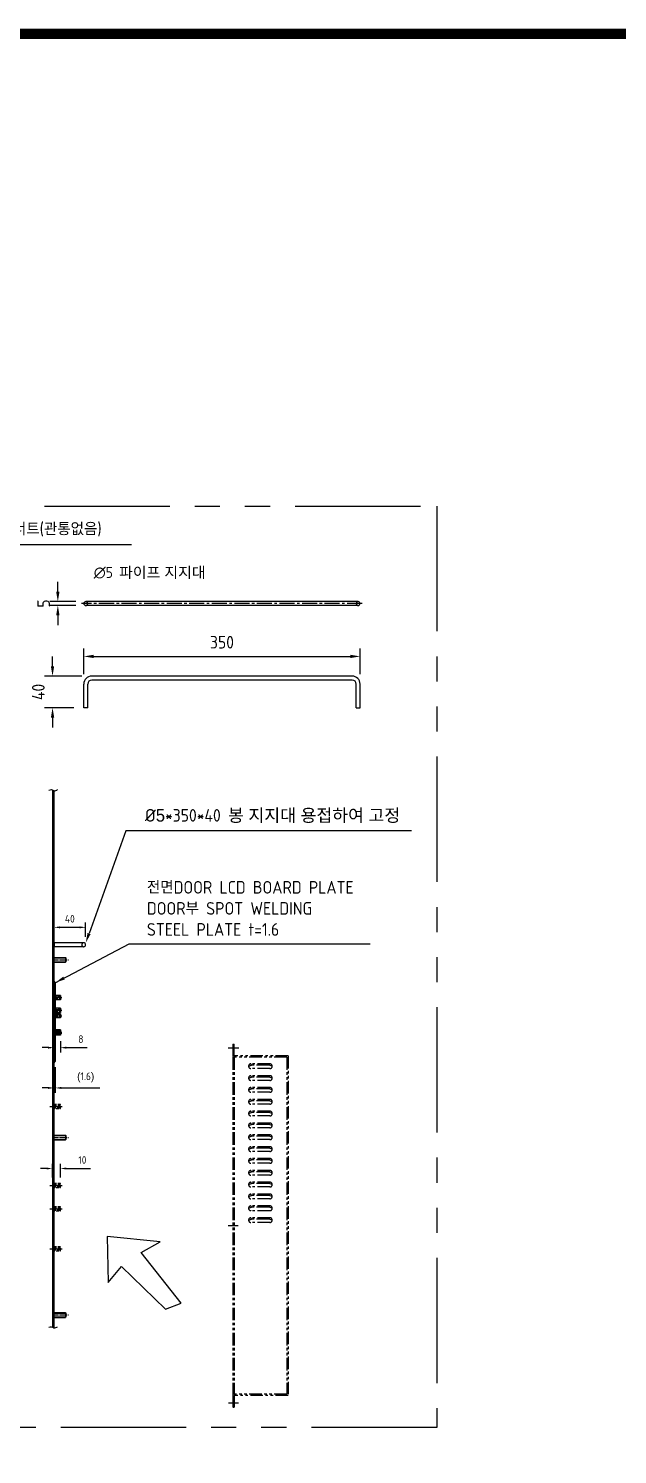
# Model space of a CAD drawing. Header units: millimetres. Extents: x 24815 to 36799, y -9299 to 5469.
# Drawn here: x 29772 to 30518, y 3574 to 5381 of the extents above; entities that cross this region are included whole.
import ezdxf
from ezdxf.enums import TextEntityAlignment as Align

# ---------------------------------------------------------------- set-up
doc = ezdxf.new("R2010")
doc.units = ezdxf.units.MM
for name, pattern in [('CENTER', [50.8, 31.75, -6.35, 6.35, -6.35]), ('CENTER1', [10, 7, -1, 1, -1]), ('CENTER2', [28.575, 19.05, -3.175, 3.175, -3.175]), ('HIDDEN', [9.525, 6.35, -3.175]), ('HIDDEN2', [4.7625, 3.175, -1.5875]), ('PHANTOM2', [31.75, 15.875, -3.175, 3.175, -3.175, 3.175, -3.175])]:
    doc.linetypes.add(name, pattern=pattern)
for name, color, linetype in [('3', 3, 'Continuous'), ('CENTER', 1, 'CENTER'), ('FORMAT-1', 7, 'Continuous'), ('H', 2, 'HIDDEN'), ('HIDDEN', 2, 'HIDDEN'), ('THIN', 3, 'Continuous')]:
    doc.layers.add(name, color=color, linetype=linetype)
doc.styles.add('HAN', font='')
doc.styles.get("Standard").update_dxf_attribs({"font": 'ISOCP.SHX', "bigfont": 'WHGTXT.SHX'})
doc.styles.get('HAN').set_extended_font_data('GulimChe')
doc.dimstyles.new('PS-3', dxfattribs={"dimscale": 3, "dimtxt": 3.2, "dimasz": 2.5, "dimexe": 2, "dimexo": 2.5, "dimgap": 2, "dimtad": 1, "dimtoh": 1, "dimrnd": 0.05, "dimzin": 12, "dimdsep": 46, "dimtxsty": 'Standard', "dimcen": 0, "dimclrt": 2, "dimazin": 3, "dimtfac": 1, "dimtofl": 0, "dimtmove": 0, "dimatfit": 3, "dimfxl": 0, "dimtolj": 1, "dimtzin": 0, "dimarcsym": 0})
doc.dimstyles.new('PS-5', dxfattribs={"dimscale": 5, "dimtxt": 3.2, "dimasz": 2.5, "dimexe": 2, "dimexo": 2.5, "dimgap": 2, "dimtad": 1, "dimtoh": 1, "dimrnd": 0.05, "dimzin": 12, "dimdsep": 46, "dimtxsty": 'Standard', "dimcen": 0, "dimclrt": 2, "dimazin": 3, "dimtfac": 1, "dimtofl": 0, "dimtmove": 0, "dimatfit": 3, "dimfxl": 0, "dimtolj": 1, "dimtzin": 0, "dimarcsym": 0})

# ---------------------------------------------------------------- blocks, each defined once
blk = doc.blocks.new('format-3')
at = {"layer": 'FORMAT-1', "const_width": 0.7}
blk.add_lwpolyline([(13, 5), (13, 286.3), (414.5, 286.3), (414.5, 5)], close=True, dxfattribs=at)
at = {"style": 'HAN'}
for tag, height, p in [('MODEL-NAME', 3, (386.095, 31.525)), ('SCALE', 2.7, (320.808, 26.294)), ('PART-NAME', 3, (386.095, 26.294)), ('PART-NO', 3, (386.095, 21.014)), ('DRA-BY', 3, (260.72, 19.442)), ('CH-BY', 3, (277.209, 19.442)), ('APP-BY', 3, (293.697, 19.442)), ('관련업체', 3, (333.523, 9.263)), ('DRA-DATE', 2.5, (260.72, 7.475)), ('CH-DATE', 2.5, (277.209, 7.475)), ('APP-DATE', 2.5, (293.697, 7.475))]:
    blk.add_attdef(tag, text='', height=height, dxfattribs=at).set_placement(p, align=Align.MIDDLE_CENTER)
blk = doc.blocks.new('A$C0C3B50F3')
for p, q in [((-3, 14.4), (-2.5, 15)), ((-3, 14.4), (3, 14.4)), ((-3, 0), (-3, 14.4)), ((3, 0), (-3, 0)), ((-2.5, 15), (2.5, 15)), ((2.5, 15), (3, 14.4)), ((3, 0), (3, 14.4))]:
    blk.add_line(p, q)
at = {"color": 3}
for p, q in [((-2.5, 0), (-2.5, 15)), ((2.5, 0), (2.5, 15))]:
    blk.add_line(p, q, dxfattribs=at)
at = {"color": 1, "linetype": 'CENTER1'}
blk.add_line((0, -2.3), (0, 18.1), dxfattribs=at)
blk = doc.blocks.new('*D222')
at = {"color": 0, "lineweight": -2}
for p, q in [((29806.2, 4064.9), (29806.2, 4032.5)), ((29804.6, 4064.4), (29804.6, 4032.5)), ((29797.1, 4038.5), (29789.6, 4038.5)), ((29813.7, 4038.5), (29862.7, 4038.5))]:
    blk.add_line(p, q, dxfattribs=at)
at = {"color": 0}
for points in [[(29797.1, 4039.8), (29797.1, 4037.3), (29804.6, 4038.5)], [(29813.7, 4039.8), (29813.7, 4037.3), (29806.2, 4038.5)]]:
    blk.add_solid(points, dxfattribs=at)
at = {"layer": 'Defpoints', "color": 0}
for p in [(29804.6, 4071.9), (29806.2, 4072.4), (29804.6, 4038.5)]:
    blk.add_point(p, dxfattribs=at)
at = {"color": 2, "insert": (29844.7, 4051.9), "char_height": 9.6, "attachment_point": 5}
blk.add_mtext('\\A1;{\\f??|b0|i0|c0|p49;(}1.6{\\f??|b0|i0|c0|p49;)}', dxfattribs=at)
blk = doc.blocks.new('*D223')
at = {"color": 0, "lineweight": -2}
for p, q in [((29802.6, 3924.9), (29802.6, 3942.5)), ((29812.6, 3924.9), (29812.6, 3942.5)), ((29795.1, 3936.5), (29787.6, 3936.5)), ((29820.1, 3936.5), (29850.8, 3936.5))]:
    blk.add_line(p, q, dxfattribs=at)
at = {"color": 0}
for points in [[(29795.1, 3937.7), (29795.1, 3935.2), (29802.6, 3936.5)], [(29820.1, 3937.7), (29820.1, 3935.2), (29812.6, 3936.5)]]:
    blk.add_solid(points, dxfattribs=at)
at = {"layer": 'Defpoints', "color": 0}
for p in [(29802.6, 3936.5), (29802.6, 3917.4), (29812.6, 3917.4)]:
    blk.add_point(p, dxfattribs=at)
at = {"color": 2, "insert": (29840.5, 3947.3), "char_height": 9.6, "attachment_point": 5}
blk.add_mtext('\\A1;10', dxfattribs=at)
blk = doc.blocks.new('ERFAQ')
at = {"color": 6, "linetype": 'PHANTOM2'}
for p, q in [((6186.4, -8036.2), (6186.4, -8052.7)), ((6186.4, -8036.2), (6188, -8036.2)), ((6188, -8051.1), (6188, -8036.2)), ((6186.4, -8052.7), (6186.4, -8479.7)), ((6254.8, -8052.7), (6186.4, -8052.7)), ((6256.4, -8051.1), (6188, -8051.1)), ((6188, -8052.7), (6188, -8479.7)), ((6256.4, -8051.1), (6256.4, -8481.3)), ((6206.4, -8064.2), (6210.3, -8062.9)), ((6233.4, -8061.2), (6209.4, -8061.2)), ((6210.3, -8062.9), (6209.4, -8061.2)), ((6233.4, -8067.2), (6209.4, -8067.2)), ((6232.5, -8062.9), (6210.3, -8062.9)), ((6232.5, -8062.9), (6233.4, -8061.2)), ((6236.4, -8064.2), (6232.5, -8062.9)), ((6206.4, -8079.2), (6210.3, -8077.9)), ((6233.4, -8076.2), (6209.4, -8076.2)), ((6210.3, -8077.9), (6209.4, -8076.2)), ((6233.4, -8082.2), (6209.4, -8082.2)), ((6233.4, -8091.2), (6209.4, -8091.2)), ((6210.3, -8092.9), (6209.4, -8091.2)), ((6232.5, -8077.9), (6210.3, -8077.9)), ((6232.5, -8077.9), (6233.4, -8076.2)), ((6236.4, -8079.2), (6232.5, -8077.9)), ((6232.5, -8092.9), (6233.4, -8091.2)), ((6206.4, -8094.2), (6210.3, -8092.9)), ((6206.4, -8109.2), (6210.3, -8107.9)), ((6233.4, -8097.2), (6209.4, -8097.2)), ((6233.4, -8106.2), (6209.4, -8106.2)), ((6210.3, -8107.9), (6209.4, -8106.2)), ((6232.5, -8092.9), (6210.3, -8092.9)), ((6232.5, -8107.9), (6210.3, -8107.9)), ((6236.4, -8094.2), (6232.5, -8092.9)), ((6232.5, -8107.9), (6233.4, -8106.2)), ((6236.4, -8109.2), (6232.5, -8107.9)), ((6206.4, -8124.2), (6210.3, -8122.9)), ((6233.4, -8112.2), (6209.4, -8112.2)), ((6233.4, -8121.2), (6209.4, -8121.2)), ((6210.3, -8122.9), (6209.4, -8121.2)), ((6233.4, -8127.2), (6209.4, -8127.2)), ((6232.5, -8122.9), (6210.3, -8122.9)), ((6232.5, -8122.9), (6233.4, -8121.2)), ((6236.4, -8124.2), (6232.5, -8122.9)), ((6206.4, -8139.2), (6210.3, -8137.9)), ((6233.4, -8136.2), (6209.4, -8136.2)), ((6210.3, -8137.9), (6209.4, -8136.2)), ((6233.4, -8142.2), (6209.4, -8142.2)), ((6232.5, -8137.9), (6210.3, -8137.9)), ((6232.5, -8137.9), (6233.4, -8136.2)), ((6236.4, -8139.2), (6232.5, -8137.9)), ((6206.4, -8154.2), (6210.3, -8152.9)), ((6233.4, -8151.2), (6209.4, -8151.2)), ((6210.3, -8152.9), (6209.4, -8151.2)), ((6233.4, -8157.2), (6209.4, -8157.2)), ((6232.5, -8152.9), (6210.3, -8152.9)), ((6232.5, -8152.9), (6233.4, -8151.2)), ((6236.4, -8154.2), (6232.5, -8152.9)), ((6206.4, -8169.2), (6210.3, -8167.9)), ((6206.4, -8184.2), (6210.3, -8182.9)), ((6233.4, -8166.2), (6209.4, -8166.2)), ((6210.3, -8167.9), (6209.4, -8166.2)), ((6233.4, -8172.2), (6209.4, -8172.2)), ((6233.4, -8181.2), (6209.4, -8181.2)), ((6210.3, -8182.9), (6209.4, -8181.2)), ((6232.5, -8167.9), (6210.3, -8167.9)), ((6232.5, -8182.9), (6210.3, -8182.9)), ((6232.5, -8167.9), (6233.4, -8166.2)), ((6236.4, -8169.2), (6232.5, -8167.9)), ((6232.5, -8182.9), (6233.4, -8181.2)), ((6236.4, -8184.2), (6232.5, -8182.9)), ((6206.4, -8199.2), (6210.3, -8197.9)), ((6233.4, -8187.2), (6209.4, -8187.2)), ((6233.4, -8196.2), (6209.4, -8196.2)), ((6210.3, -8197.9), (6209.4, -8196.2)), ((6232.5, -8197.9), (6210.3, -8197.9)), ((6232.5, -8197.9), (6233.4, -8196.2)), ((6236.4, -8199.2), (6232.5, -8197.9)), ((6206.4, -8214.2), (6210.3, -8212.9)), ((6233.4, -8202.2), (6209.4, -8202.2)), ((6233.4, -8211.2), (6209.4, -8211.2)), ((6210.3, -8212.9), (6209.4, -8211.2)), ((6233.4, -8217.2), (6209.4, -8217.2)), ((6232.5, -8212.9), (6210.3, -8212.9)), ((6232.5, -8212.9), (6233.4, -8211.2)), ((6236.4, -8214.2), (6232.5, -8212.9)), ((6206.4, -8229.2), (6210.3, -8227.9)), ((6233.4, -8226.2), (6209.4, -8226.2)), ((6210.3, -8227.9), (6209.4, -8226.2)), ((6233.4, -8232.2), (6209.4, -8232.2)), ((6232.5, -8227.9), (6210.3, -8227.9)), ((6232.5, -8227.9), (6233.4, -8226.2)), ((6236.4, -8229.2), (6232.5, -8227.9)), ((6206.4, -8244.2), (6210.3, -8242.9)), ((6233.4, -8241.2), (6209.4, -8241.2)), ((6210.3, -8242.9), (6209.4, -8241.2)), ((6233.4, -8247.2), (6209.4, -8247.2)), ((6232.5, -8242.9), (6210.3, -8242.9)), ((6232.5, -8242.9), (6233.4, -8241.2)), ((6236.4, -8244.2), (6232.5, -8242.9)), ((6206.4, -8259.2), (6210.3, -8257.9)), ((6233.4, -8256.2), (6209.4, -8256.2)), ((6210.3, -8257.9), (6209.4, -8256.2)), ((6233.4, -8262.2), (6209.4, -8262.2)), ((6232.5, -8257.9), (6210.3, -8257.9)), ((6232.5, -8257.9), (6233.4, -8256.2)), ((6236.4, -8259.2), (6232.5, -8257.9)), ((6254.8, -8479.7), (6186.4, -8479.7)), ((6186.4, -8479.7), (6186.4, -8496.2)), ((6256.4, -8481.3), (6188, -8481.3)), ((6188, -8481.3), (6188, -8496.2)), ((6186.4, -8496.2), (6188, -8496.2))]:
    blk.add_line(p, q, dxfattribs=at)
for centre, start, end in [((6209.4, -8064.2), 90, 270), ((6233.4, -8064.2), 270, 90), ((6209.4, -8079.2), 90, 270), ((6209.4, -8094.2), 90, 270), ((6233.4, -8079.2), 270, 90), ((6233.4, -8094.2), 270, 90), ((6209.4, -8109.2), 90, 270), ((6233.4, -8109.2), 270, 90), ((6209.4, -8124.2), 90, 270), ((6233.4, -8124.2), 270, 90), ((6209.4, -8139.2), 90, 270), ((6233.4, -8139.2), 270, 90), ((6209.4, -8154.2), 90, 270), ((6233.4, -8154.2), 270, 90), ((6209.4, -8169.2), 90, 270), ((6209.4, -8184.2), 90, 270), ((6233.4, -8169.2), 270, 90), ((6233.4, -8184.2), 270, 90), ((6209.4, -8199.2), 90, 270), ((6233.4, -8199.2), 270, 90), ((6209.4, -8214.2), 90, 270), ((6233.4, -8214.2), 270, 90), ((6209.4, -8229.2), 90, 270), ((6233.4, -8229.2), 270, 90), ((6209.4, -8244.2), 90, 270), ((6233.4, -8244.2), 270, 90), ((6209.4, -8259.2), 90, 270), ((6233.4, -8259.2), 270, 90)]:
    blk.add_arc(centre, 3, start, end, dxfattribs=at)
at = {"layer": 'CENTER', "color": 6, "linetype": 'PHANTOM2'}
for p, q in [((6194.2, -8041.2), (6180.6, -8041.2)), ((6193.4, -8266.2), (6180.6, -8266.2)), ((6193.8, -8491.2), (6181, -8491.2))]:
    blk.add_line(p, q, dxfattribs=at)
at = {"layer": 'HIDDEN', "color": 6, "linetype": 'PHANTOM2'}
blk.add_line((6254.8, -8052.7), (6254.8, -8479.7), dxfattribs=at)
blk = doc.blocks.new('5346QTRASDFASDDDDDD')
at = {"color": 2, "linetype": 'HIDDEN2'}
for p, q in [((4949.5, 22744.3), (4939.5, 22744.3)), ((4939.5, 22744.3), (4939.5, 22739.3)), ((4949.5, 22743.3), (4940.5, 22743.3)), ((4940.5, 22743.3), (4940.5, 22740.3)), ((4949.5, 22739.3), (4949.5, 22744.3)), ((4939.5, 22739.3), (4949.5, 22739.3)), ((4949.5, 22743.1), (4940.5, 22743.1)), ((4940.5, 22740.6), (4949.5, 22740.6)), ((4940.5, 22740.3), (4949.5, 22740.3))]:
    blk.add_line(p, q, dxfattribs=at)
at = {"color": 1, "linetype": 'CENTER', "ltscale": 2}
blk.add_line((4936.3, 22741.8), (4951.7, 22741.8), dxfattribs=at)
blk = doc.blocks.new('*D259')
at = {"color": 0, "lineweight": -2, "ltscale": 10}
for p, q in [((29804.6, 4229.9), (29804.6, 4248)), ((29844.6, 4229.9), (29844.6, 4248)), ((29812.1, 4242), (29837.1, 4242))]:
    blk.add_line(p, q, dxfattribs=at)
at = {"color": 0, "ltscale": 10}
for points in [[(29812.1, 4243.2), (29812.1, 4240.7), (29804.6, 4242)], [(29837.1, 4243.2), (29837.1, 4240.7), (29844.6, 4242)]]:
    blk.add_solid(points, dxfattribs=at)
at = {"layer": 'Defpoints', "color": 0, "ltscale": 10}
for p in [(29844.6, 4242), (29804.6, 4222.4), (29844.6, 4222.4)]:
    blk.add_point(p, dxfattribs=at)
at = {"color": 2, "ltscale": 10, "insert": (29824.6, 4252.8), "char_height": 9.6, "attachment_point": 5}
blk.add_mtext('\\A1;40', dxfattribs=at)
blk = doc.blocks.new('*D260')
at = {"color": 0, "lineweight": -2, "ltscale": 10}
for p, q in [((29895.5, 4364.1), (29848.9, 4234.1)), ((30257.3, 4364.1), (29895.5, 4364.1))]:
    blk.add_line(p, q, dxfattribs=at)
at = {"color": 0, "ltscale": 10}
blk.add_solid([(29847, 4234.8), (29850.9, 4233.4), (29844.7, 4222.4)], dxfattribs=at)
at = {"layer": 'Defpoints', "color": 0, "ltscale": 10}
for p in [(29843.7, 4219.5), (29844.7, 4222.4)]:
    blk.add_point(p, dxfattribs=at)
at = {"color": 2, "ltscale": 10, "insert": (30081.4, 4383), "char_height": 16, "attachment_point": 5}
blk.add_mtext('\\A1;{\\fISOCPEUR|b0|i0|c0|p34;%%C\\fGulim|b0|i0|c129|p50;5}*350*40 {\\fGulim|b0|i0|c129|p50;봉 지지대 용접하여 고정}', dxfattribs=at)
blk = doc.blocks.new('*D261')
at = {"color": 0, "lineweight": -2, "ltscale": 10}
for p, q in [((29842.3, 4562.7), (29842.3, 4595.2)), ((30192.3, 4562.7), (30192.3, 4595.2)), ((29854.8, 4585.2), (30179.8, 4585.2))]:
    blk.add_line(p, q, dxfattribs=at)
at = {"color": 0, "ltscale": 10}
for points in [[(29854.8, 4587.3), (29854.8, 4583.1), (29842.3, 4585.2)], [(30179.8, 4587.3), (30179.8, 4583.1), (30192.3, 4585.2)]]:
    blk.add_solid(points, dxfattribs=at)
at = {"layer": 'Defpoints', "color": 0, "ltscale": 10}
for p in [(30192.3, 4585.2), (29842.3, 4550.2), (30192.3, 4550.2)]:
    blk.add_point(p, dxfattribs=at)
at = {"color": 2, "ltscale": 10, "insert": (30017.3, 4603.2), "char_height": 16, "attachment_point": 5}
blk.add_mtext('\\A1;350', dxfattribs=at)
blk = doc.blocks.new('*D410')
at = {"color": 0, "lineweight": -2, "ltscale": 10}
for p, q in [((29802.7, 4572.7), (29802.7, 4585.2)), ((29839.8, 4560.2), (29792.7, 4560.2)), ((29829.8, 4520.2), (29792.7, 4520.2)), ((29802.7, 4507.7), (29802.7, 4495.2))]:
    blk.add_line(p, q, dxfattribs=at)
at = {"color": 0, "ltscale": 10}
for points in [[(29800.6, 4572.7), (29804.8, 4572.7), (29802.7, 4560.2)], [(29800.6, 4507.7), (29804.8, 4507.7), (29802.7, 4520.2)]]:
    blk.add_solid(points, dxfattribs=at)
at = {"layer": 'Defpoints', "color": 0, "ltscale": 10}
for p in [(29852.3, 4560.2), (29802.7, 4520.2), (29842.3, 4520.2)]:
    blk.add_point(p, dxfattribs=at)
at = {"color": 2, "ltscale": 10, "insert": (29784.7, 4540.2), "char_height": 16, "attachment_point": 5, "rotation": 90}
blk.add_mtext('\\A1;40', dxfattribs=at)
blk = doc.blocks.new('*D263')
at = {"color": 0, "lineweight": -2, "ltscale": 10}
for p, q in [((29809.4, 4667.2), (29809.4, 4679.7)), ((29832.3, 4654.7), (29799.4, 4654.7)), ((29832.3, 4649.7), (29799.4, 4649.7)), ((29809.4, 4637.2), (29809.4, 4624.7))]:
    blk.add_line(p, q, dxfattribs=at)
at = {"color": 0, "ltscale": 10}
for points in [[(29807.3, 4667.2), (29811.5, 4667.2), (29809.4, 4654.7)], [(29807.3, 4637.2), (29811.5, 4637.2), (29809.4, 4649.7)]]:
    blk.add_solid(points, dxfattribs=at)
at = {"layer": 'Defpoints', "color": 0, "ltscale": 10}
for p in [(29809.4, 4649.7), (29844.8, 4654.7), (29844.8, 4649.7)]:
    blk.add_point(p, dxfattribs=at)
at = {"color": 2, "ltscale": 10, "insert": (29791.4, 4652.2), "char_height": 16, "attachment_point": 5, "rotation": 90}
blk.add_mtext('\\A1;5', dxfattribs=at)
blk = doc.blocks.new('A$C1F676D03')
at = {"layer": '3'}
for p, q in [((0, 18.75), (0, -18.75)), ((5, 18.75), (5, -18.75)), ((0, -18.75), (5, -18.75))]:
    blk.add_line(p, q, dxfattribs=at)
blk.add_arc((2.5, 18.75), 2.5, 0, 180, dxfattribs=at)
at = {"layer": 'H', "color": 2, "ltscale": 10}
blk.add_arc((2.5, 18.75), 2.5, 180, 0, dxfattribs=at)
blk = doc.blocks.new('A$C26926D7B')
at = {"color": 3}
for p, q in [((-2, 2.6), (-8.4, 2.6)), ((-2, 2.6), (-2, -2.7)), ((-2, -2.7), (-8.4, -2.7))]:
    blk.add_line(p, q, dxfattribs=at)
at = {"color": 2, "linetype": 'HIDDEN2'}
for p, q in [((-2, 1.5), (-8.4, 1.5)), ((-8.4, -1.5), (-2, -1.5))]:
    blk.add_line(p, q, dxfattribs=at)
at = {"layer": 'CENTER'}
blk.add_line((-10.4, 0), (0, 0), dxfattribs=at)
at = {"layer": 'THIN', "color": 2, "linetype": 'HIDDEN2'}
for p, q in [((-8.4, 1.2), (-2, 1.2)), ((-8.4, -1.2), (-2, -1.2))]:
    blk.add_line(p, q, dxfattribs=at)
blk = doc.blocks.new('*D412')
at = {"color": 0, "lineweight": -2, "ltscale": 10}
for p, q in [((29797.1, 4089.6), (29789.6, 4089.6)), ((29804.6, 4097.7), (29804.6, 4083.6)), ((29812.6, 4097.7), (29812.6, 4083.6)), ((29820.1, 4089.6), (29846.5, 4089.6))]:
    blk.add_line(p, q, dxfattribs=at)
at = {"color": 0, "ltscale": 10}
for points in [[(29797.1, 4090.8), (29797.1, 4088.3), (29804.6, 4089.6)], [(29820.1, 4090.8), (29820.1, 4088.3), (29812.6, 4089.6)]]:
    blk.add_solid(points, dxfattribs=at)
at = {"layer": 'Defpoints', "color": 0, "ltscale": 10}
for p in [(29804.6, 4105.2), (29812.6, 4105.2), (29804.6, 4089.6)]:
    blk.add_point(p, dxfattribs=at)
at = {"color": 2, "ltscale": 10, "insert": (29838.6, 4100.4), "char_height": 9.6, "attachment_point": 5}
blk.add_mtext('\\A1;8', dxfattribs=at)

msp = doc.modelspace()

# ---------------------------------------------------------------- hatches: boundary and pattern name
for points in [[(29804.607, 4173.499), (29804.607, 4171.899), (29806.207, 4171.899)], [(29804.607, 4070.299), (29804.607, 4071.899), (29806.207, 4071.899)]]:
    msp.add_hatch(color=256).paths.add_polyline_path(points)

# ---------------------------------------------------------------- linework, layer by layer
at = {"color": 1, "linetype": 'CENTER2'}
msp.add_line((30194.91, 4652.162), (29839.304, 4652.162), dxfattribs=at)
at = {"color": 3, "ltscale": 10}
for p, q in [((30189.804, 4654.662), (29844.804, 4654.662)), ((30189.804, 4649.662), (29844.804, 4649.662))]:
    msp.add_line(p, q, dxfattribs=at)
for p, q in [((29804.607, 4171.899), (29804.607, 4173.499)), ((29804.607, 4173.499), (29806.207, 4171.899)), ((29804.607, 4071.899), (29804.607, 4070.299)), ((29804.607, 4070.299), (29806.207, 4071.899))]:
    msp.add_line(p, q)
at = {"color": 3}
for p, q in [((29804.607, 4071.899), (29804.607, 4171.899)), ((29804.607, 4171.899), (29806.207, 4171.899)), ((29806.207, 4171.899), (29806.207, 4071.899)), ((29804.607, 4071.899), (29806.207, 4071.899))]:
    msp.add_line(p, q, dxfattribs=at)
at = {"color": 1, "linetype": 'PHANTOM2', "ltscale": 10}
msp.add_lwpolyline([(28839.894, 4775.743), (30289.35, 4775.743), (30289.35, 3608.349), (28839.894, 3608.349)], close=True, dxfattribs=at)
msp.add_lwpolyline([(29965.752, 3765.737), (29914.86, 3829.998), (29939.058, 3843.421), (29871.742, 3850.353), (29873.049, 3791.94), (29890.107, 3812.257), (29945.858, 3758.329), (29965.752, 3765.737)])
at = {"color": 3, "ltscale": 10}
for centre, start, end in [((29844.804, 4652.162), 90, 270), ((30189.804, 4652.162), 270, 90)]:
    msp.add_arc(centre, 2.5, start, end, dxfattribs=at)
at = {"color": 6}
for points in [[(29797.862, 4415.748), (29801.352, 4416.441), (29804.354, 4415.216), (29809.19, 4416.403)], [(29797.862, 3735.303), (29801.352, 3735.996), (29804.354, 3734.77), (29809.19, 3735.957)]]:
    msp.add_spline(points, degree=3, dxfattribs=at)
at = {"layer": '3'}
for p, q in [((30182.304, 4560.181), (29852.306, 4560.181)), ((30182.304, 4555.181), (29852.306, 4555.181)), ((29842.306, 4520.181), (29842.306, 4550.181)), ((29847.306, 4520.181), (29847.306, 4550.181)), ((30187.304, 4520.181), (30187.304, 4550.181)), ((30192.304, 4520.181), (30192.304, 4550.181)), ((29847.306, 4520.181), (29842.306, 4520.181)), ((30187.304, 4520.181), (30192.304, 4520.181)), ((29802.607, 4158.899), (29804.607, 4158.899)), ((29802.607, 4084.899), (29804.607, 4084.899))]:
    msp.add_line(p, q, dxfattribs=at)
for points in [[(29802.607, 4415.974), (29802.607, 3735.529)], [(29804.607, 3734.716), (29804.607, 4415.161)]]:
    msp.add_lwpolyline(points, dxfattribs=at)
for centre, radius, start, end in [((29852.306, 4550.181), 10, 90, 180), ((29852.306, 4550.181), 5, 90, 180), ((30182.304, 4550.181), 10, 0, 90), ((30182.304, 4550.181), 5, 0, 90)]:
    msp.add_arc(centre, radius, start, end, dxfattribs=at)
at = {"layer": 'H', "color": 2, "ltscale": 10}
for centre, start, end in [((29844.804, 4652.162), 270, 90), ((30189.804, 4652.162), 90, 270)]:
    msp.add_arc(centre, 2.5, start, end, dxfattribs=at)

# ---------------------------------------------------------------- block references
at = {"xscale": 19, "yscale": 19, "zscale": 19}
msp.add_blockref('format-3', (25902.7, -65.71), dxfattribs=at)
at = {"ltscale": 10, "rotation": 270}
msp.add_blockref('A$C1F676D03', (29823.357, 4222.399), dxfattribs=at)
at = {"rotation": 270}
for p in [(29804.607, 4200.899), (29804.607, 3975.899), (29804.607, 3750.899)]:
    msp.add_blockref('A$C0C3B50F3', p, dxfattribs=at)
at = {"ltscale": 10}
for p in [(29814.607, 4152.899), (29814.607, 4136.899), (29814.607, 4129.899), (29814.607, 4109.399), (29814.607, 4107.899)]:
    msp.add_blockref('A$C26926D7B', p, dxfattribs=at)
for name, p in [('ERFAQ', (23844.605, 12130.256)), ('5346QTRASDFASDDDDDD', (24863.092, -18726.921)), ('5346QTRASDFASDDDDDD', (24863.092, -18826.921)), ('5346QTRASDFASDDDDDD', (24863.092, -18856.421)), ('5346QTRASDFASDDDDDD', (24863.092, -18906.921))]:
    msp.add_blockref(name, p)

# ---------------------------------------------------------------- texts
at = {"color": 2}
for s, insert, char_height, attachment_point in [('11-M3 육각 팸너트(관통없음)', (29635.16, 4737.122), 16, 7), ('\\A1;∅5 {\\fGulim|b0|i0|c129|p50;파이프 지지대}', (29925.728, 4690.877), 13.872, 5), ('전면DOOR LCD BOARD PLATE\\PDOOR부 SPOT WELDING\\PSTEEL PLATE t=1.6', (29922.221, 4231.295), 16, 7)]:
    msp.add_mtext(s, dxfattribs=dict(at, insert=insert, char_height=char_height, attachment_point=attachment_point))

# ---------------------------------------------------------------- dimensions: what is measured, and where the dimension line sits
at = {"ltscale": 10}
for base, p1, p2, picture, middle in [((29809.427, 4649.662), (29844.804, 4654.662), (29844.804, 4649.662), '*D263', (29809.427, 4652.162)), ((29802.691, 4520.181), (29852.306, 4560.181), (29842.306, 4520.181), '*D410', (29802.691, 4540.181))]:
    dim = msp.add_linear_dim(base=base, p1=p1, p2=p2, angle=90, dimstyle='PS-5', dxfattribs=at)
    dim.commit()
    dim.dimension.update_dxf_attribs({"geometry": picture, "text_midpoint": middle, "dimtype": 160})
for base, p1, p2, dimstyle, picture, middle in [((30192.304, 4585.201), (29842.306, 4550.181), (30192.304, 4550.181), 'PS-5', '*D261', (30017.305, 4603.201)), ((29844.607, 4241.969), (29804.607, 4222.399), (29844.607, 4222.399), 'PS-3', '*D259', (29824.607, 4252.769))]:
    dim = msp.add_linear_dim(base=base, p1=p1, p2=p2, dimstyle=dimstyle, dxfattribs=at)
    dim.commit()
    dim.dimension.update_dxf_attribs({"geometry": picture, "text_midpoint": middle})
dim = msp.add_diameter_dim_2p(p1=(29843.71, 4219.539), p2=(29844.723, 4222.363), text='{\\fISOCPEUR|b0|i0|c0|p34;%%C\\fGulim|b0|i0|c129|p50;5}*350*40 {\\fGulim|b0|i0|c129|p50;봉 지지대 용접하여 고정}', dimstyle='PS-5', dxfattribs=at)
dim.commit()
dim.dimension.update_dxf_attribs({"geometry": '*D260', "text_midpoint": (30081.408, 4364.076), "dimtype": 163})
dim = msp.add_linear_dim(base=(29804.607, 4089.594), p1=(29812.607, 4105.249), p2=(29804.607, 4105.249), dimstyle='PS-3', dxfattribs=at)
dim.commit()
dim.dimension.update_dxf_attribs({"geometry": '*D412', "text_midpoint": (29838.57, 4089.594), "dimtype": 160})
dim = msp.add_linear_dim(base=(29804.607, 4038.537), p1=(29806.207, 4072.357), p2=(29804.607, 4071.899), text='{\\f??|b0|i0|c0|p49;(}<>{\\f??|b0|i0|c0|p49;)}', dimstyle='PS-3')
dim.commit()
dim.dimension.update_dxf_attribs({"geometry": '*D222', "text_midpoint": (29844.707, 4038.537), "dimtype": 160})
dim = msp.add_linear_dim(base=(29802.607, 3936.475), p1=(29812.607, 3917.399), p2=(29802.607, 3917.399), dimstyle='PS-3')
dim.commit()
dim.dimension.update_dxf_attribs({"geometry": '*D223', "text_midpoint": (29840.464, 3936.475), "dimtype": 160})

# ---------------------------------------------------------------- leaders
at = {"annotation_type": 0, "has_hookline": 1, "hookline_direction": 0}
for points, text_width in [([(29589.548, 4635.587), (29612.66, 4727.122), (29625.16, 4727.122)], 267.46), ([(29806.207, 4171.899), (29899.721, 4221.295), (29912.221, 4221.295)], 283)]:
    msp.add_leader(points, dimstyle='PS-5', override={"dimgap": 2, "dimtad": 1}, dxfattribs=dict(at, text_width=text_width))

doc.saveas('drawing.dxf')
